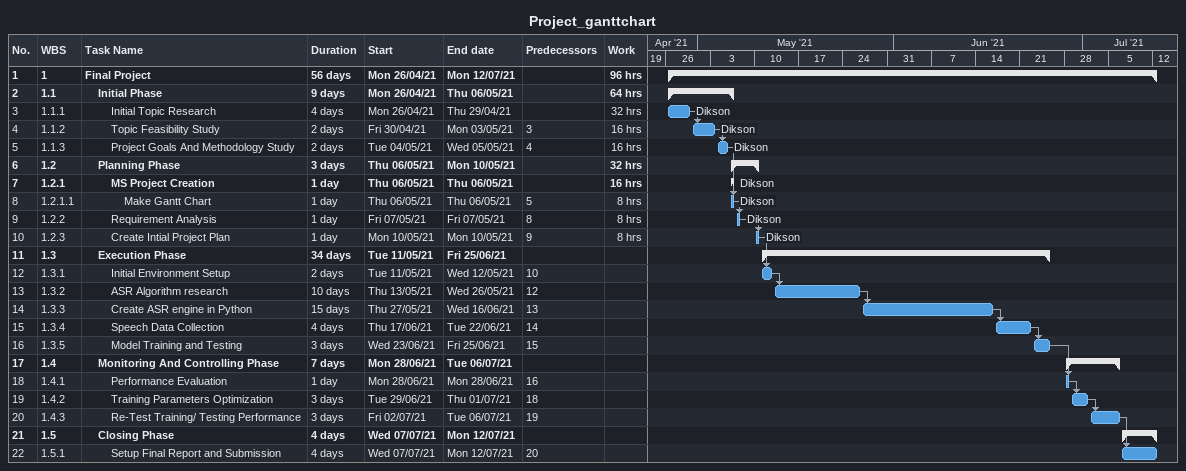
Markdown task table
Project_ganttchart

| ID | WBS | Task | Duration | Start | Finish | Predecessors | Resources | Work (h) |
|---|---|---|---|---|---|---|---|---|
| 1 | 1 | **Final Project** | 56d | 2021-04-26 | 2021-07-12 |  |  | 96 |
| 2 | 1.1 | **Initial Phase** | 9d | 2021-04-26 | 2021-05-06 |  |  | 64 |
| 3 | 1.1.1 | Initial Topic Research | 4d | 2021-04-26 | 2021-04-29 |  | Dikson | 32 |
| 4 | 1.1.2 | Topic Feasibility Study | 2d | 2021-04-30 | 2021-05-03 | 3 | Dikson | 16 |
| 5 | 1.1.3 | Project Goals And Methodology Study | 2d | 2021-05-04 | 2021-05-05 | 4 | Dikson | 16 |
| 6 | 1.2 | **Planning Phase** | 3d | 2021-05-06 | 2021-05-10 |  |  | 32 |
| 7 | 1.2.1 | **MS Project Creation** | 1d | 2021-05-06 | 2021-05-06 |  | Dikson | 16 |
| 8 | 1.2.1.1 | Make Gantt Chart | 1d | 2021-05-06 | 2021-05-06 | 5 | Dikson | 8 |
| 9 | 1.2.2 | Requirement Analysis | 1d | 2021-05-07 | 2021-05-07 | 8 | Dikson | 8 |
| 10 | 1.2.3 | Create Intial Project Plan | 1d | 2021-05-10 | 2021-05-10 | 9 | Dikson | 8 |
| 11 | 1.3 | **Execution Phase** | 34d | 2021-05-11 | 2021-06-25 |  |  |  |
| 12 | 1.3.1 | Initial Environment Setup | 2d | 2021-05-11 | 2021-05-12 | 10 |  |  |
| 13 | 1.3.2 | ASR Algorithm research | 10d | 2021-05-13 | 2021-05-26 | 12 |  |  |
| 14 | 1.3.3 | Create ASR engine in Python | 15d | 2021-05-27 | 2021-06-16 | 13 |  |  |
| 15 | 1.3.4 | Speech Data Collection | 4d | 2021-06-17 | 2021-06-22 | 14 |  |  |
| 16 | 1.3.5 | Model Training and Testing | 3d | 2021-06-23 | 2021-06-25 | 15 |  |  |
| 17 | 1.4 | **Monitoring And Controlling Phase** | 7d | 2021-06-28 | 2021-07-06 |  |  |  |
| 18 | 1.4.1 | Performance Evaluation | 1d | 2021-06-28 | 2021-06-28 | 16 |  |  |
| 19 | 1.4.2 | Training Parameters Optimization | 3d | 2021-06-29 | 2021-07-01 | 18 |  |  |
| 20 | 1.4.3 | Re-Test Training/ Testing Performance | 3d | 2021-07-02 | 2021-07-06 | 19 |  |  |
| 21 | 1.5 | **Closing Phase** | 4d | 2021-07-07 | 2021-07-12 |  |  |  |
| 22 | 1.5.1 | Setup Final Report and Submission | 4d | 2021-07-07 | 2021-07-12 | 20 |  |  |
